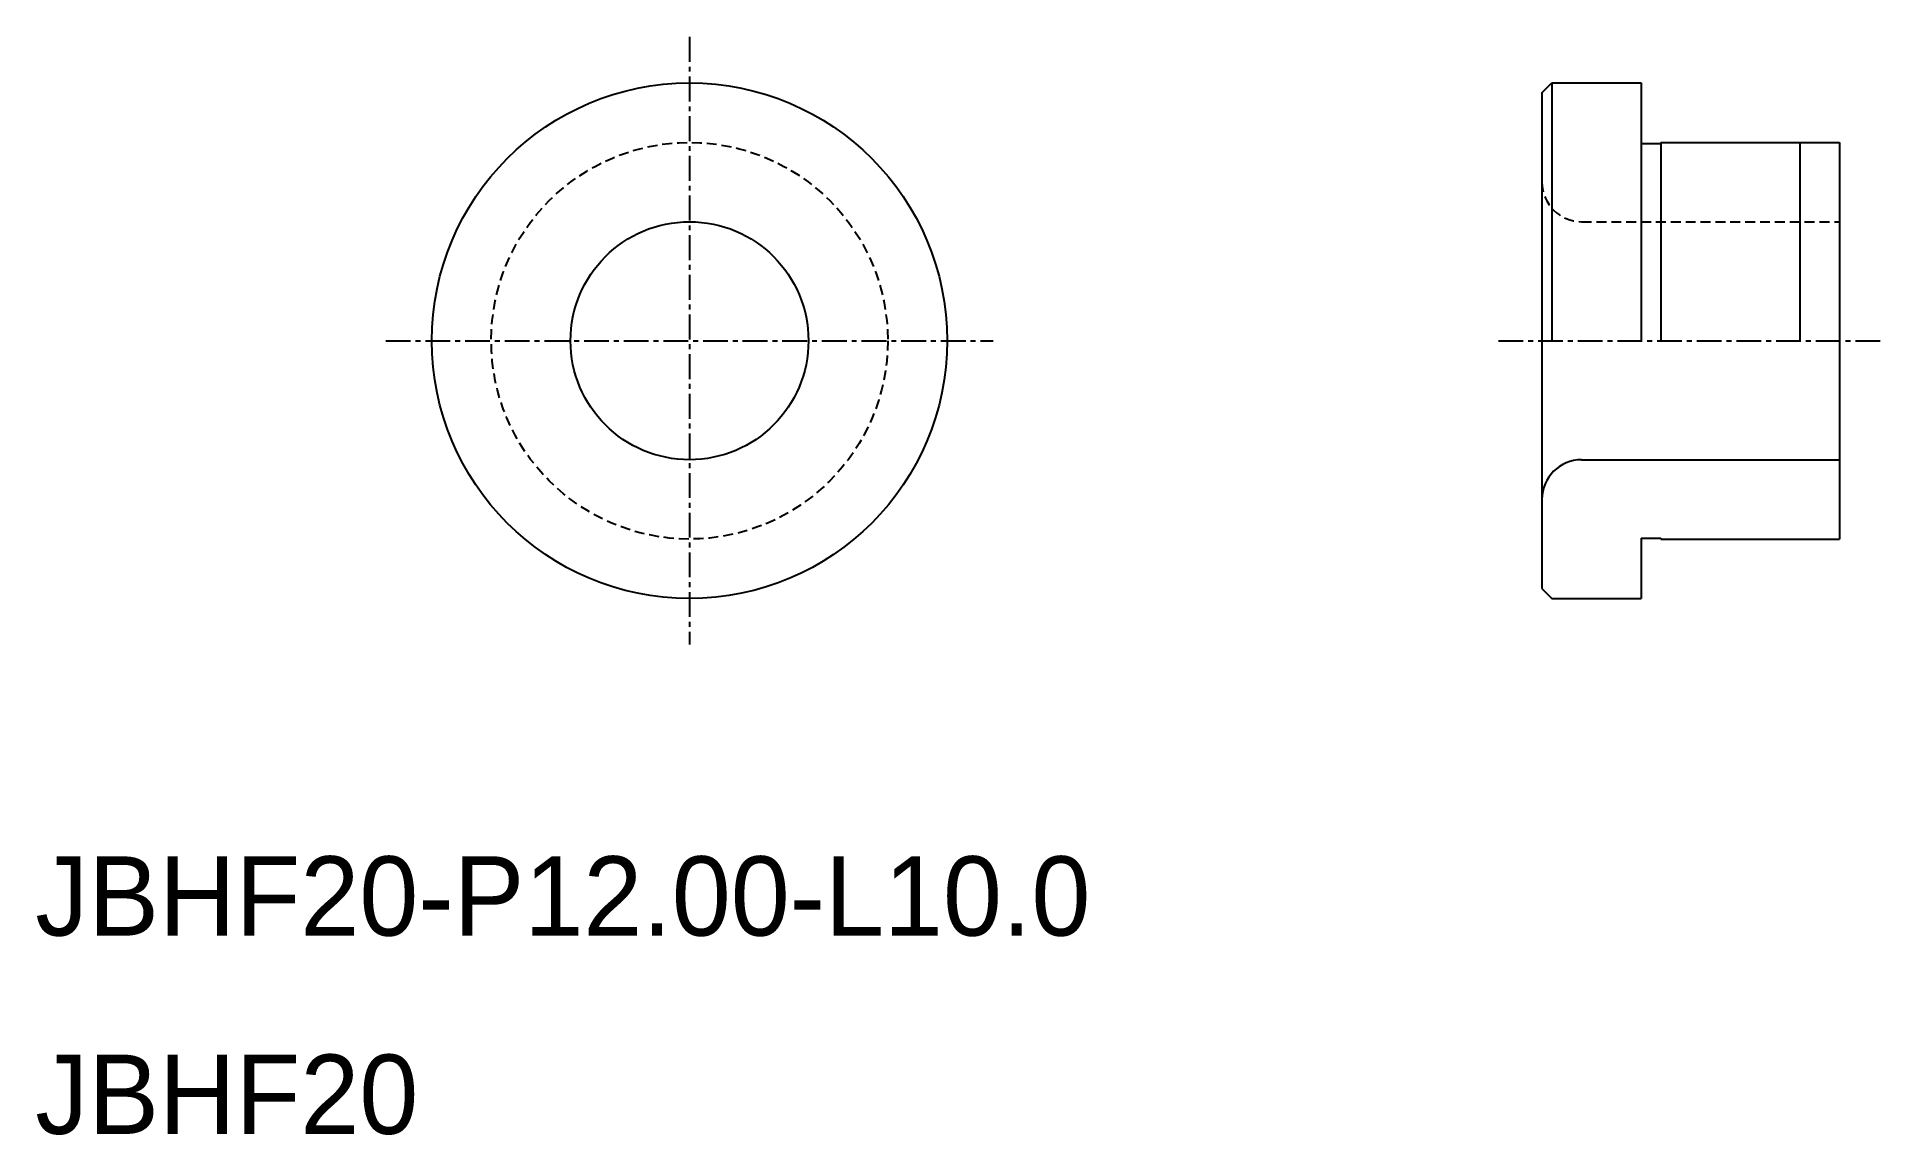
# Model space of a CAD drawing. Extents: x 10.1 to 103.3, y 9.9 to 65.3.
import ezdxf

# ---------------------------------------------------------------- set-up
doc = ezdxf.new("R2010")
doc.units = 0
doc.linetypes.add('CENTER', pattern=[2, 1.25, -0.25, 0.25, -0.25])
doc.linetypes.add('DASHED', pattern=[0.75, 0.5, -0.25])
doc.layers.get('0').update_dxf_attribs({"linetype": 'CONTINUOUS'})
doc.layers.add('CENTER', color=1, linetype='CENTER')

msp = doc.modelspace()

# ---------------------------------------------------------------- linework, layer by layer
at = {"color": 7, "linetype": 'CONTINUOUS'}
for p, q in [((86, 62.5), (86.5, 63)), ((86, 62.5), (86, 37.5)), ((86.5, 63), (86.5, 50)), ((86.5, 63), (91, 63)), ((91, 63), (91, 50)), ((91, 59.95), (92, 59.95)), ((92, 60), (101, 60)), ((92, 60), (92, 50)), ((99, 60), (99, 50)), ((101, 60), (101, 40)), ((91.25, 56), (91.25, 56)), ((94.5, 56), (94.5, 56)), ((88, 44), (101, 44)), ((91, 40.05), (91, 37)), ((91, 40.05), (92, 40.05)), ((92, 40.05), (92, 40)), ((92, 40), (101, 40)), ((86, 37.5), (86.5, 37)), ((86.5, 37), (91, 37))]:
    msp.add_line(p, q, dxfattribs=at)
at = {"color": 3, "linetype": 'DASHED'}
msp.add_line((88, 56), (101, 56), dxfattribs=at)
at = {"color": 7, "linetype": 'CONTINUOUS'}
for radius in [13, 6]:
    msp.add_circle((43, 50), radius, dxfattribs=at)
at = {"color": 3, "linetype": 'DASHED'}
msp.add_circle((43, 50), 10, dxfattribs=at)
msp.add_arc((88, 58), 2, 180, 270, dxfattribs=at)
at = {"color": 7, "linetype": 'CONTINUOUS'}
msp.add_arc((88, 42), 2, 90, 180, dxfattribs=at)
at = {"layer": 'CENTER', "color": 1, "linetype": 'CENTER'}
for p, q in [((43, 65.319), (43, 34.681)), ((27.681, 50), (58.319, 50)), ((83.808, 50), (103.256, 50))]:
    msp.add_line(p, q, dxfattribs=at)

# ---------------------------------------------------------------- texts
at = {"color": 7, "linetype": 'CONTINUOUS'}
for s, p in [('JBHF20-P12.00-L10.0', (10, 20)), ('JBHF20', (10, 10))]:
    msp.add_text(s, height=4, dxfattribs=at).set_placement(p)

doc.saveas('drawing.dxf')
